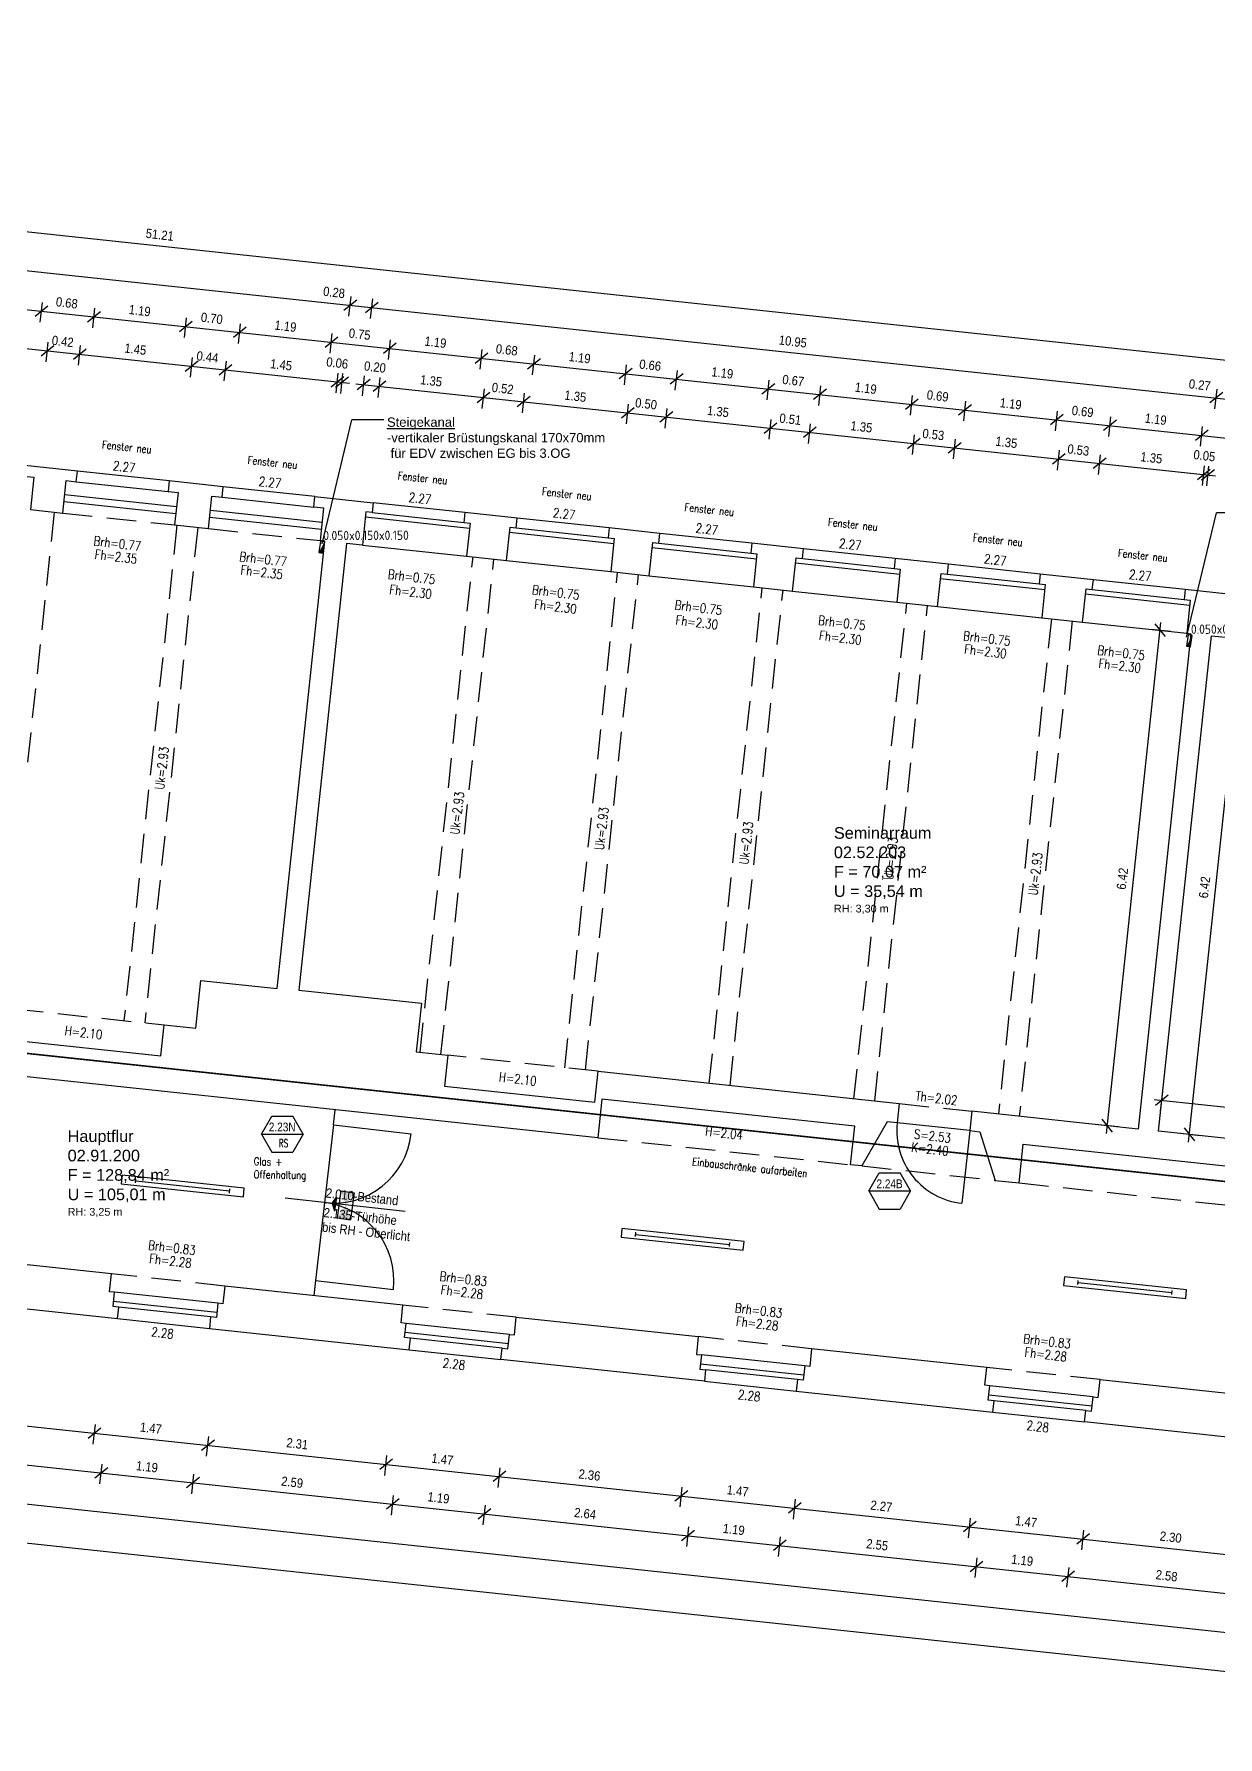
# Model space of a CAD drawing. Header units: metres. Extents: x 374 to 510, y -373 to -311.
# Drawn here: x 442.31 to 457.58, y -342.94 to -321 of the extents above; entities that cross this region are included whole.
import ezdxf
from ezdxf.enums import TextEntityAlignment as Align

# ---------------------------------------------------------------- set-up
doc = ezdxf.new("R2010")
doc.units = ezdxf.units.M
doc.header["$LTSCALE"] = 0.03
for name, pattern in [('AUSGEZOGEN', [0]), ('DOT', [0]), ('GESTRICHELT', [9, 6, -3]), ('STRICHLINIE', [19.05, 12.7, -6.35])]:
    doc.linetypes.add(name, pattern=pattern)
doc.layers.get('0').update_dxf_attribs({"linetype": 'CONTINUOUS'})
for name, color, linetype in [('A_ansicht', 9, 'CONTINUOUS'), ('A_bemaßung', 2, 'CONTINUOUS'), ('A_BRANDSCHUTZ', 10, 'CONTINUOUS'), ('A_Elektro', 1, 'CONTINUOUS'), ('A_fenster', 7, 'CONTINUOUS'), ('A_höhen', 3, 'CONTINUOUS'), ('A_NR_TÜR', 1, 'CONTINUOUS'), ('A_räume', 5, 'CONTINUOUS'), ('A_text', 5, 'CONTINUOUS'), ('A_Tuernummern', 1, 'CONTINUOUS'), ('A_TXT-TUER', 1, 'CONTINUOUS'), ('A_türen', 9, 'CONTINUOUS'), ('A_verdeckt', 8, 'STRICHLINIE'), ('A_wände', 4, 'CONTINUOUS'), ('E__DURCHBR', 2, 'CONTINUOUS'), ('E__LEUCHTEN', 6, 'AUSGEZOGEN'), ('E__VERSYS', 2, 'AUSGEZOGEN')]:
    doc.layers.add(name, color=color, linetype=linetype)
doc.styles.add('arial-n', font='ARIALN.TTF')
doc.styles.add('BOLDSIMP_FNT', font='TXT', dxfattribs={"height": 1})
doc.styles.add('ISO9', font='iso8.shx', dxfattribs={"height": 0.12})
doc.styles.add('NORM', font='simplex.shx', dxfattribs={"width": 0.7, "bigfont": 'bigfont.shx'})
doc.styles.add('PITSIMP8', font='PITSIMP8.SHX')
doc.styles.add('SIMPLEX', font='simplex.shx', dxfattribs={"width": 0.8, "height": 0.1})
doc.styles.get("Standard").update_dxf_attribs({"font": 'ARIAL.TTF', "height": 1})

# ---------------------------------------------------------------- blocks, each defined once
blk = doc.blocks.new('SLASH1')
at = {"layer": 'A_bemaßung', "color": 2, "linetype": 'Continuous'}
for p, q in [((0.07663, 0.07663), (-0.07319, -0.07319)), ((0, -0.14068), (0, 0.11466))]:
    blk.add_line(p, q, dxfattribs=at)
blk = doc.blocks.new('Tür-Nr')
at = {"layer": 'A_NR_TÜR'}
for p, q in [((-0.057, -108.865), (0.077, -108.632)), ((0.077, -108.632), (0.347, -108.632)), ((0.481, -108.865), (0.347, -108.632)), ((-0.057, -108.865), (0.481, -108.865)), ((-0.057, -108.865), (0.077, -109.098)), ((0.481, -108.865), (0.347, -109.098)), ((0.077, -109.098), (0.347, -109.098))]:
    blk.add_line(p, q, dxfattribs=at)
at = {"layer": 'A_TXT-TUER', "style": 'arial-n', "flags": 4}
blk.add_attdef('TÜR-NR.', text='', height=0.113, dxfattribs=at).set_placement((0.211, -108.772), align=Align.MIDDLE_CENTER)
at = {"layer": 'A_TXT-TUER', "style": 'NORM', "width": 0.7}
for tag, flags, p in [('BRANDSCHUTZ', 4, (0.229, -108.981)), ('DIN', 5, (0.214, -109.198)), ('ABMESSUNG', 5, (0.214, -109.333)), ('MATERIAL', 5, (0.214, -109.467)), ('WANDART', 5, (0.214, -109.601)), ('ZARGE', 5, (0.214, -109.736)), ('SCHLOSS', 5, (0.214, -109.87)), ('BESCHLÄGE', 5, (0.214, -110.005)), ('SONSTIGES', 5, (0.214, -110.139))]:
    blk.add_attdef(tag, text='', height=0.0784, dxfattribs=dict(at, flags=flags)).set_placement(p, align=Align.MIDDLE_CENTER)
blk = doc.blocks.new('Deckendurchbruch')
for p, q in [((1, 1), (0, 1)), ((0, 1), (0, 0)), ((0, 0), (1, 0)), ((1, 0), (1, 1))]:
    blk.add_line(p, q)
blk.add_solid([(0, 0), (1, 1), (0, 1)])
blk = doc.blocks.new('A$C323A5F6B')
at = {"layer": 'E__DURCHBR', "color": 2, "linetype": 'Continuous', "ltscale": 5}
ref = blk.add_blockref('Deckendurchbruch', (47.896, 20.427), dxfattribs=dict(at, xscale=0.05300000142002857, yscale=0.1499999999999773, zscale=1.1, rotation=171.2059939424837))
ref.add_attrib('EC_DIM', '0.050x0.150x0.150', (47.879, 20.447), dxfattribs={"color": 2, "linetype": 'Continuous', "height": 0.12, "rotation": 0.2029, "style": 'ISO9'})
ref = blk.add_blockref('Deckendurchbruch', (59.082, 19.219), dxfattribs=dict(at, xscale=0.05300000142002857, yscale=0.1499999999999773, zscale=1.1, rotation=171.2059939424837))
ref.add_attrib('EC_DIM', '0.050x0.150x0.150', (59.066, 19.239), dxfattribs={"color": 2, "linetype": 'Continuous', "height": 0.12, "rotation": 0.2029, "style": 'ISO9'})
blk = doc.blocks.new('A$C21574063')
at = {"layer": 'E__VERSYS', "color": 7, "linetype": 'Continuous', "ltscale": 5}
for p, q in [((47.862, 20.399), (48.248, 21.999)), ((48.659, 21.999), (48.248, 21.999)), ((59.01, 19.199), (59.397, 20.799)), ((59.807, 20.799), (59.397, 20.799))]:
    blk.add_line(p, q, dxfattribs=at)
at = {"layer": 'E__VERSYS', "color": 7, "insert": (48.7, 21.506), "char_height": 0.12, "attachment_point": 7}
blk.add_mtext('{\\LSteigekanal\\P}-vertikaler Brüstungskanal 170x70mm \\P für EDV zwischen EG bis 3.OG', dxfattribs=at)
blk = doc.blocks.new('A$C56D64A2A')
at = {"layer": 'E__VERSYS', "color": 3, "linetype": 'GESTRICHELT', "ltscale": 5, "const_width": 0.02}
blk.add_lwpolyline([(20.731, 16.326), (65.675, 11.523)], dxfattribs=at)
blk = doc.blocks.new('2DEL_458')
for p, q in [((-0.384, -0.236), (-0.384, 0.236)), ((0.384, -0.236), (0.384, 0.236)), ((-0.384, 0), (0.384, 0))]:
    blk.add_line(p, q)
blk.add_lwpolyline([(-0.5, -0.5), (0.5, -0.5), (0.5, 0.5), (-0.5, 0.5)], close=True)
at = {"style": 'PITSIMP8', "flags": 9}
for tag, p in [('RAUM/GRUPPE', (-0.03, 0.159)), ('BEZEICHNUNG', (-0.03, 0.179)), ('POS.NR.G-LV', (-0.03, 0.139)), ('VOLUMENSTROM', (-0.03, 0.039)), ('DRUCK/-STUFE', (-0.03, 0.019)), ('ANSCHLUSS', (-0.03, -0.001)), ('KENNUNG', (-0.03, 0.079)), ('LEISTUNG', (-0.03, 0.059)), ('FABRIKAT', (-0.03, 0.119)), ('TYP', (-0.03, 0.099)), ('SPANNUNG/FREQUENZ', (-0.03, -0.121)), ('TEMPERATUR', (-0.03, -0.061)), ('SCHUTZART', (-0.03, -0.101)), ('DREHZAHL', (-0.03, -0.081)), ('GROESSE', (-0.03, -0.021)), ('GEWICHT', (-0.03, -0.141)), ('DN', (-0.03, -0.041)), ('FREI', (-0.03, -0.161)), ('FREI', (-0.03, -0.181)), ('FREI', (-0.03, -0.201))]:
    blk.add_attdef(tag, text='', height=0.01, dxfattribs=at).set_placement(p, align=Align.MIDDLE)
blk = doc.blocks.new('PU1')
at = {"color": 3}
for p, q in [((-119, -55), (-119, 70)), ((-119, 70), (131, 70)), ((131, -55), (131, 70)), ((-119, -55), (131, -55)), ((-56, -87), (69, -87)), ((6, -118), (-56, -87)), ((6, -118), (69, -87))]:
    blk.add_line(p, q, dxfattribs=at)
for points in [[(-119, 70), (-119, -55), (131, -55), (131, 70)], [(69, -87), (-56, -87), (6, -118)]]:
    blk.add_solid(points, dxfattribs=at)

msp = doc.modelspace()

# ---------------------------------------------------------------- linework, layer by layer
at = {"layer": 'A_ansicht', "color": 9, "linetype": 'Continuous'}
for p, q in [((444.05558, -326.75675), (442.87239, -326.63039)), ((445.93477, -326.95744), (444.75157, -326.83109)), ((442.69993, -327.02075), (444.14163, -327.17481)), ((447.86871, -327.16399), (446.68549, -327.03762)), ((444.5791, -327.22156), (446.02082, -327.37563)), ((449.72801, -327.36259), (448.54484, -327.23622)), ((446.54682, -327.58268), (447.88907, -327.72614)), ((451.56746, -327.55903), (450.38426, -327.43268)), ((448.40613, -327.78141), (449.74839, -327.92483)), ((453.41682, -327.75657), (452.23363, -327.6302)), ((455.28608, -327.95619), (454.10287, -327.82984)), ((450.24551, -327.97798), (451.5878, -328.12143)), ((457.15535, -328.15583), (455.97214, -328.02948)), ((452.09487, -328.17561), (453.43717, -328.31907)), ((453.96413, -328.37538), (455.30641, -328.51882)), ((455.83337, -328.57516), (457.17564, -328.71859)), ((444.68454, -337.35289), (443.3522, -337.21052)), ((443.39129, -337.55062), (444.57449, -337.67701)), ((448.44292, -337.75455), (447.11057, -337.61215)), ((447.14968, -337.95204), (448.33286, -338.07841)), ((452.25015, -338.16142), (450.91782, -338.01903)), ((450.95694, -338.35867), (452.14015, -338.48505)), ((455.96898, -338.55886), (454.63666, -338.41647)), ((454.6758, -338.75585), (455.85901, -338.88223))]:
    msp.add_line(p, q, dxfattribs=at)
at = {"layer": 'A_bemaßung', "linetype": 'Continuous'}
for p, q in [((418.38188, -320.99748), (469.50091, -326.46053)), ((418.34894, -321.49681), (468.74074, -326.88214)), ((418.27561, -321.99183), (469.39466, -327.45486)), ((435.29615, -324.31364), (446.38234, -325.4984)), ((446.46194, -325.50692), (457.54812, -326.69169)), ((456.13974, -335.16501), (456.84321, -328.5825)), ((457.19874, -335.27817), (457.90252, -328.69264)), ((456.7547, -334.72787), (467.41765, -335.8674)), ((417.85116, -336.33139), (465.81174, -341.4569)), ((418.17204, -336.86852), (465.69501, -341.94727)), ((417.7449, -337.32572), (465.70547, -342.45124)), ((417.11072, -337.7608), (465.58874, -342.94162))]:
    msp.add_line(p, q, dxfattribs=at)
at = {"layer": 'A_bemaßung'}
msp.add_line((445.55031, -335.99427), (447.09998, -336.16689), dxfattribs=at)
at = {"layer": 'A_fenster', "linetype": 'Continuous'}
for p, q in [((442.70951, -326.93124), (444.15121, -327.08532)), ((444.58868, -327.13206), (446.03038, -327.28613)), ((444.67178, -337.47221), (443.33944, -337.32982)), ((444.59031, -337.52888), (443.40713, -337.40241)), ((448.43017, -337.87387), (447.09783, -337.73149)), ((448.34866, -337.9305), (447.1655, -337.80408)), ((452.23741, -338.28072), (450.90507, -338.13832)), ((452.15593, -338.33738), (450.97272, -338.21095)), ((455.95622, -338.67817), (454.62391, -338.53578)), ((455.87475, -338.73483), (454.69156, -338.60839))]:
    msp.add_line(p, q, dxfattribs=at)
at = {"layer": 'A_fenster', "color": 10, "linetype": 'Continuous'}
for p, q in [((442.85789, -326.76608), (444.04107, -326.89251)), ((444.73708, -326.96691), (445.92026, -327.09335)), ((446.67206, -327.16364), (447.85525, -327.29009)), ((446.58559, -327.21977), (447.92789, -327.36322)), ((448.53134, -327.36234), (449.71454, -327.48878)), ((448.4449, -327.41847), (449.78717, -327.56192)), ((450.28432, -327.61505), (451.6266, -327.75849)), ((450.37075, -327.55892), (451.55397, -327.68536)), ((452.13366, -327.81269), (453.47595, -327.95612)), ((452.22009, -327.75654), (453.40331, -327.88298)), ((454.0029, -328.01244), (455.34516, -328.1559)), ((454.08936, -327.95633), (455.27256, -328.08277)), ((455.87216, -328.21223), (457.21442, -328.35564)), ((455.9586, -328.15609), (457.1418, -328.28252))]:
    msp.add_line(p, q, dxfattribs=at)
at = {"layer": 'A_türen', "color": 10}
for p, q in [((446.17367, -335.0532), (446.19439, -334.85932)), ((446.17367, -335.0532), (445.94416, -337.06012)), ((446.17367, -335.0532), (447.17713, -335.16795)), ((445.94416, -337.06012), (445.922, -337.25385)), ((445.94416, -337.06012), (446.94762, -337.17487))]:
    msp.add_line(p, q, dxfattribs=at)
at = {"layer": 'A_türen', "linetype": 'Continuous'}
for p, q in [((454.37783, -335.12834), (453.4432, -335.02839)), ((454.3776, -335.13038), (454.27765, -336.06501))]:
    msp.add_line(p, q, dxfattribs=at)
msp.add_arc((454.3776, -335.13038), 0.93994, 173.896559, 263.897698, dxfattribs=at)
at = {"layer": 'A_türen', "color": 10}
for centre, start, end in [((446.17367, -335.0532), 263.476079, 353.476079), ((445.94416, -337.06012), 353.476079, 83.476079)]:
    msp.add_arc(centre, 1.01, start, end, dxfattribs=at)
at = {"layer": 'A_verdeckt', "linetype": 'STRICHLINIE'}
for p, q in [((442.57461, -327.15819), (441.8924, -333.54186)), ((442.68398, -327.16989), (444.12569, -327.32397)), ((444.15551, -327.32715), (443.47331, -333.7108)), ((444.42398, -327.35581), (443.74176, -333.73949)), ((444.56317, -327.3707), (446.00488, -327.52478)), ((447.29139, -334.11882), (447.9736, -327.73518)), ((447.55984, -334.14749), (448.24204, -327.76387)), ((449.15564, -334.31802), (449.83787, -327.9344)), ((449.4241, -334.34673), (450.10633, -327.96311)), ((451.01992, -334.51727), (451.70213, -328.13366)), ((451.28839, -334.54597), (451.97061, -328.16234)), ((452.88421, -334.71652), (453.5664, -328.33288)), ((453.15266, -334.74522), (453.83488, -328.36157)), ((455.43069, -328.53211), (454.74845, -334.91575)), ((455.69914, -328.56079), (455.01694, -334.94444)), ((442.05135, -333.55883), (443.99031, -333.76605)), ((449.58814, -334.36426), (447.64931, -334.15705)), ((453.46985, -334.77912), (454.40449, -334.879)), ((449.58126, -335.21911), (452.84249, -335.56763)), ((452.98665, -335.58302), (454.70674, -335.76686)), ((455.01482, -335.80184), (461.86539, -336.53396)), ((444.7736, -337.13111), (443.31201, -336.97491)), ((448.53198, -337.53276), (447.07041, -337.37658)), ((452.33923, -337.93965), (450.87764, -337.78343)), ((456.05805, -338.33707), (454.59647, -338.18087))]:
    msp.add_line(p, q, dxfattribs=at)
at = {"layer": 'A_wände', "linetype": 'Continuous'}
for points in [[(442.18178, -326.69382), (442.31103, -326.70762), (442.26639, -327.12526), (442.684, -327.16987), (442.72864, -326.75225), (442.85789, -326.76608), (442.87239, -326.63039), (442.19628, -326.55817), (442.18178, -326.69382)], [(442.00889, -333.95654), (443.94782, -334.16377), (443.99031, -333.76605), (444.39798, -333.80962), (444.46387, -333.19318), (445.4482, -333.29837), (446.06452, -327.53116), (446.00488, -327.52478), (446.04953, -327.10716), (445.92026, -327.09335), (445.93477, -326.95744), (446.68549, -327.03762), (446.67206, -327.16364), (446.59251, -327.15514)], [(444.12569, -327.32397), (444.56317, -327.3707), (444.60779, -326.95309), (444.73708, -326.96691), (444.75157, -326.83109), (444.05558, -326.75675), (444.04107, -326.89251), (444.17032, -326.90634), (444.12569, -327.32397)], [(446.59251, -327.15514), (446.54682, -327.58268), (446.34298, -327.56091), (445.72772, -333.31815), (447.30858, -333.4871), (447.24166, -334.1135), (447.64931, -334.15705), (447.60683, -334.55479), (449.54567, -334.76199), (449.58814, -334.36426), (453.46985, -334.77912), (453.4432, -335.02839), (453.31395, -335.01456), (452.98665, -335.58302), (452.84249, -335.56763), (452.89563, -335.07069), (449.63442, -334.72198), (449.58116, -335.21998), (441.6577, -334.37319)], [(447.9348, -327.29858), (447.88907, -327.72614), (448.40613, -327.78141), (448.4518, -327.35385), (448.53134, -327.36234), (448.54484, -327.23622), (447.86871, -327.16399), (447.85525, -327.29009), (447.9348, -327.29858)], [(450.29123, -327.55041), (450.37075, -327.55892), (450.38426, -327.43268), (449.72801, -327.36259), (449.71454, -327.48878), (449.79407, -327.49729), (449.74839, -327.92483), (450.24551, -327.97798), (450.29123, -327.55041)], [(451.63349, -327.69386), (451.5878, -328.12143), (452.09487, -328.17561), (452.14058, -327.74804), (452.22009, -327.75654), (452.23363, -327.6302), (451.56746, -327.55903), (451.55397, -327.68536), (451.63349, -327.69386)], [(453.40331, -327.88298), (453.48283, -327.89149), (453.43717, -328.31907), (453.96413, -328.37538), (454.00981, -327.94782), (454.08936, -327.95633), (454.10287, -327.82984), (453.41682, -327.75657), (453.40331, -327.88298)], [(455.27256, -328.08277), (455.35209, -328.09128), (455.30641, -328.51882), (455.83337, -328.57516), (455.87907, -328.14758), (455.9586, -328.15609), (455.97214, -328.02948), (455.28608, -327.95619), (455.27256, -328.08277)], [(457.1418, -328.28252), (457.22133, -328.29104), (457.17564, -328.71859), (457.23033, -328.72444), (456.5481, -335.10809), (454.40449, -334.879), (454.37783, -335.12834), (454.50707, -335.14215), (454.70741, -335.76899), (455.01482, -335.80184), (455.06797, -335.30466), (461.91853, -336.0368)], [(457.90622, -328.23605), (457.15535, -328.15583), (457.1418, -328.28252)], [(462.7077, -335.76633), (456.81163, -335.13623), (457.49386, -328.75259), (457.71805, -328.77351)], [(443.33256, -337.39444), (443.3522, -337.21052), (443.28759, -337.2036), (443.31201, -336.97491), (441.055, -336.73373), (441.03056, -336.96242), (440.96593, -336.95547), (440.94629, -337.13943), (440.8717, -337.13147), (440.85585, -337.27984), (443.39129, -337.55062), (443.40713, -337.40241), (443.33256, -337.39444)], [(447.07041, -337.37658), (444.7736, -337.13111), (444.74916, -337.3598), (444.68454, -337.35289), (444.6649, -337.53682), (444.59031, -337.52888), (444.57449, -337.67701), (447.14968, -337.95204), (447.1655, -337.80408), (447.09092, -337.7961), (447.11057, -337.61215), (447.04595, -337.60526), (447.07041, -337.37658)], [(448.42324, -337.93849), (448.44292, -337.75455), (448.50754, -337.76145), (448.53198, -337.53276), (450.87764, -337.78343), (450.85319, -338.01215), (450.91782, -338.01903), (450.89817, -338.20298), (450.97272, -338.21095), (450.95694, -338.35867), (448.33286, -338.07841), (448.34866, -337.9305), (448.42324, -337.93849)], [(454.57202, -338.40956), (454.59647, -338.18087), (452.33923, -337.93965), (452.31479, -338.16833), (452.25015, -338.16142), (452.23049, -338.34534), (452.15593, -338.33738), (452.14015, -338.48505), (454.6758, -338.75585), (454.69156, -338.60839), (454.61699, -338.6004), (454.63666, -338.41647), (454.57202, -338.40956)], [(458.38034, -338.81654), (458.36067, -339.00051), (458.43526, -339.00847), (458.41952, -339.1557), (455.85901, -338.88221), (455.87475, -338.73483), (455.94933, -338.74281), (455.96898, -338.55886), (456.0336, -338.56575), (456.05804, -338.33706), (458.34013, -338.58094), (458.3157, -338.80964), (458.38034, -338.81654)]]:
    msp.add_lwpolyline(points, dxfattribs=at)

# ---------------------------------------------------------------- block references
at = {"layer": 'A_bemaßung', "color": 7}
for p, rotation in [((442.40864, -324.57089), 353.8999999999999), ((443.08476, -324.64316), 353.8999999999999), ((446.38917, -324.49345), 353.8999999999999), ((446.66764, -324.52321), 353.8999999999999), ((444.26795, -324.76961), 353.8999999999999), ((444.96395, -324.84398), 353.8999999999999), ((442.48477, -325.08188), 353.8999999999999), ((446.14714, -324.97042), 353.8999999999999), ((446.89786, -325.05066), 353.8999999999999), ((442.90238, -325.1265), 353.8999999999999), ((444.34408, -325.28059), 353.8999999999999), ((444.78156, -325.32733), 353.8999999999999), ((448.08106, -325.1771), 353.8999999999999), ((448.75718, -325.24938), 353.8999999999999), ((446.22328, -325.48142), 353.8999999999999), ((446.2829, -325.48778), 353.8999999999999), ((446.56135, -325.51755), 353.8999999999999), ((446.76518, -325.53933), 353.8999999999999), ((449.94035, -325.37581), 353.8999999999999), ((450.59659, -325.44594), 353.8999999999999), ((448.10745, -325.68279), 353.8999999999999), ((448.6245, -325.73802), 353.8999999999999), ((451.77978, -325.57238), 353.8999999999999), ((452.44593, -325.64358), 353.8999999999999), ((453.62911, -325.77003), 353.8999999999999), ((457.55496, -325.68672), 353.8999999999999), ((449.96677, -325.88148), 353.8999999999999), ((450.46388, -325.93462), 353.8999999999999), ((454.31515, -325.84333), 353.8999999999999), ((455.49837, -325.96978), 353.8999999999999), ((451.80618, -326.07805), 353.8999999999999), ((452.31324, -326.13226), 353.8999999999999), ((456.18442, -326.04311), 353.8999999999999), ((457.36761, -326.16955), 353.8999999999999), ((453.65555, -326.2757), 353.8999999999999), ((454.1825, -326.332), 353.8999999999999), ((455.52478, -326.47546), 353.8999999999999), ((456.05174, -326.53177), 353.8999999999999), ((457.39402, -326.67522), 353.8999999999999), ((457.4487, -326.68107), 353.8999999999999), ((456.83259, -328.68194), 83.9), ((456.85412, -334.73848), 353.8999999999999), ((456.15038, -335.06558), 83.9), ((457.20936, -335.17873), 83.9), ((443.09251, -339.0289), 353.8999999999999), ((444.5541, -339.18511), 353.8999999999999), ((443.17858, -339.54096), 353.8999999999999), ((446.85088, -339.43057), 353.8999999999999), ((448.31247, -339.58677), 353.8999999999999), ((444.36178, -339.6674), 353.8999999999999), ((446.93695, -339.94262), 353.8999999999999), ((450.65813, -339.83746), 353.8999999999999), ((452.11971, -339.99363), 353.8999999999999), ((448.12013, -340.06905), 353.8999999999999), ((454.37695, -340.23488), 353.8999999999999), ((450.74418, -340.3495), 353.8999999999999), ((455.83853, -340.39106), 353.8999999999999), ((451.92739, -340.47594), 353.8999999999999), ((454.46302, -340.7469), 353.8999999999999), ((455.6462, -340.87336), 353.8999999999999)]:
    msp.add_blockref('SLASH1', p, dxfattribs=dict(at, rotation=rotation))
at = {"layer": 'A_Elektro'}
for name in ['A$C21574063', 'A$C323A5F6B', 'A$C56D64A2A']:
    msp.add_blockref(name, (398.16436, -347.96634), dxfattribs=at)
at = {"layer": 'A_Tuernummern'}
ref = msp.add_blockref('Tür-Nr', (445.30164, -226.30917), dxfattribs=at)
ref.add_attrib('TÜR-NR.', '2.23N', dxfattribs={"layer": 'A_TXT-TUER', "height": 0.112896, "style": 'arial-n'}).set_placement((445.513, -335.08151), align=Align.MIDDLE_CENTER)
ref.add_attrib('BRANDSCHUTZ', 'RS', dxfattribs={"layer": 'A_TXT-TUER', "height": 0.1, "style": 'NORM', "width": 0.7}).set_placement((445.53031, -335.2901), align=Align.MIDDLE_CENTER)
ref = msp.add_blockref('Tür-Nr', (453.13317, -227.04112), dxfattribs=at)
ref.add_attrib('TÜR-NR.', '2.24B', dxfattribs={"layer": 'A_TXT-TUER', "height": 0.112896, "style": 'arial-n'}).set_placement((453.34453, -335.81346), align=Align.MIDDLE_CENTER)
at = {"layer": 'E__LEUCHTEN', "color": 7, "linetype": 'Continuous', "ltscale": 5, "xscale": 1.584999999999998, "yscale": 0.1120000000000232, "zscale": 1.585, "rotation": 353.8999905678044}
for p in [(444.23023, -335.84164), (450.67611, -336.52968), (456.38019, -337.15078)]:
    msp.add_blockref('2DEL_458', p, dxfattribs=at)
at = {"layer": 'E__LEUCHTEN', "xscale": 0.001400528304440844, "yscale": 0.001400528303747706, "zscale": 0.001400528304, "rotation": 262.2233687730078}
msp.add_blockref('PU1', (446.32309, -336.08073), dxfattribs=at)

# ---------------------------------------------------------------- texts
at = {"layer": 'A_bemaßung', "color": 7, "linetype": 'Continuous', "style": 'BOLDSIMP_FNT', "width": 0.9}
for s, rotation, p in [('51.21', 353.3, (443.74472, -323.6577)), ('0.28', 353.3, (446.03118, -324.4049)), ('0.68', 353.3, (442.58582, -324.53955)), ('1.19', 353.3, (443.52571, -324.64)), ('0.70', 353.3, (444.45505, -324.73932)), ('1.19', 353.3, (445.40489, -324.84081)), ('0.42', 353.3, (442.53269, -325.03671)), ('1.45', 353.3, (443.47, -325.13688)), ('0.75', 353.3, (446.36161, -324.94308)), ('1.19', 353.3, (447.3388, -325.0475)), ('0.68', 353.3, (448.25822, -325.14576)), ('10.95', 353.3, (451.90694, -325.03285)), ('0.44', 353.3, (444.39937, -325.23622)), ('1.45', 353.3, (445.34918, -325.33772)), ('0.06', 353.3, (446.07228, -325.31443)), ('1.19', 353.3, (449.19811, -325.2462)), ('0.66', 353.3, (450.10758, -325.3434)), ('0.20', 353.3, (446.55885, -325.36642)), ('1.35', 353.3, (447.28311, -325.54439)), ('1.19', 353.3, (451.03752, -325.44278)), ('0.67', 353.3, (451.95197, -325.54049)), ('0.52', 353.3, (448.2051, -325.64292)), ('1.35', 353.3, (449.14242, -325.7431)), ('1.19', 353.3, (452.88686, -325.64042)), ('0.69', 353.3, (453.81381, -325.73948)), ('0.27', 353.3, (457.19294, -325.59776)), ('0.50', 353.3, (450.05443, -325.84056)), ('1.35', 353.3, (450.98181, -325.93967)), ('1.19', 353.3, (454.75611, -325.84018)), ('0.69', 353.3, (455.68306, -325.93925)), ('0.51', 353.3, (451.91416, -326.03931)), ('1.35', 353.3, (452.83118, -326.13731)), ('0.53', 353.3, (453.75814, -326.23638)), ('1.19', 353.3, (456.62535, -326.03995)), ('1.35', 353.3, (454.70042, -326.33708)), ('0.53', 353.3, (455.62737, -326.43614)), ('1.35', 353.3, (456.56967, -326.53685)), ('0.05', 353.3, (457.2526, -326.50926)), ('6.42', 83.3, (456.42428, -332.03208)), ('6.42', 83.3, (457.48343, -332.14373)), ('1.47', 353.3, (443.67007, -339.04035)), ('2.31', 353.3, (445.55696, -339.242)), ('1.19', 353.3, (443.61952, -339.5378)), ('1.47', 353.3, (447.42846, -339.442)), ('2.59', 353.3, (445.49104, -339.73781)), ('2.36', 353.3, (449.32442, -339.64462)), ('1.19', 353.3, (447.37788, -339.93946)), ('1.47', 353.3, (451.23569, -339.84888)), ('2.27', 353.3, (453.08745, -340.04679)), ('2.64', 353.3, (449.26871, -340.14151)), ('1.47', 353.3, (454.95454, -340.24631)), ('1.19', 353.3, (451.18512, -340.34634)), ('2.30', 353.3, (456.81871, -340.44553)), ('2.55', 353.3, (453.03433, -340.54395)), ('1.19', 353.3, (454.90395, -340.74375)), ('2.58', 353.3, (456.76558, -340.94271))]:
    msp.add_text(s, height=0.12, rotation=rotation, dxfattribs=at).set_placement(p, align=Align.BOTTOM_LEFT)
at = {"layer": 'A_bemaßung', "color": 7, "linetype": 'DOT', "style": 'BOLDSIMP_FNT', "width": 0.9}
for s, p in [('2.010-Bestand', (446.06648, -336.02447)), ('2.135-Türhöhe', (446.03834, -336.27709)), ('bis RH - Oberlicht', (446.01859, -336.46468))]:
    msp.add_text(s, height=0.12, rotation=353.643986, dxfattribs=at).set_placement(p, align=Align.BOTTOM_LEFT)
at = {"layer": 'A_BRANDSCHUTZ', "linetype": 'Continuous', "insert": (445.14853, -335.47463), "char_height": 0.1, "width": 1, "attachment_point": 1, "rotation": 359, "style": 'SIMPLEX'}
msp.add_mtext('Glas + Offenhaltung', dxfattribs=at)
at = {"layer": 'A_höhen', "linetype": 'Continuous', "style": 'SIMPLEX', "width": 0.8}
for s, rotation, p in [('2.27', 353.3, (443.47674, -326.57424)), ('2.27', 353.3, (445.35593, -326.77494)), ('2.27', 353.3, (447.28986, -326.98148)), ('2.27', 353.3, (449.14918, -327.18007)), ('2.27', 353.3, (450.98862, -327.37653)), ('Brh=0.77', 353.3, (443.38824, -327.56217)), ('2.27', 353.3, (452.83798, -327.57405)), ('Fh=2.35', 353.3, (443.37018, -327.73121)), ('Brh=0.77', 353.3, (445.26744, -327.76287)), ('Fh=2.35', 353.3, (445.24938, -327.93193)), ('2.27', 353.3, (454.70723, -327.77368)), ('Brh=0.75', 353.3, (447.18183, -327.99245)), ('2.27', 353.3, (456.5765, -327.97334)), ('Fh=2.30', 353.3, (447.16944, -328.18408)), ('Brh=0.75', 353.3, (449.04113, -328.19118)), ('Fh=2.30', 353.3, (449.03758, -328.37559)), ('Brh=0.75', 353.3, (450.88054, -328.38776)), ('Fh=2.30', 353.3, (450.86013, -328.57847)), ('Brh=0.75', 353.3, (452.7299, -328.58539)), ('Fh=2.30', 353.3, (452.70949, -328.7761)), ('Brh=0.75', 353.3, (454.59912, -328.78515)), ('Fh=2.30', 353.3, (454.58132, -328.9519)), ('Brh=0.75', 353.3, (456.3303, -328.97016)), ('Fh=2.30', 353.3, (456.3125, -329.13689)), ('Uk=2.93', 83.3, (443.96102, -330.45665)), ('Uk=2.93', 83.3, (447.76702, -331.03624)), ('Uk=2.93', 83.3, (449.63126, -331.23548)), ('Uk=2.93', 83.3, (451.49554, -331.4216)), ('Uk=2.93', 83.3, (453.35981, -331.62086)), ('Uk=2.93', 83.3, (455.2241, -331.82007)), ('H=2.10', 353.3, (442.95259, -333.86466)), ('H=2.10', 353.3, (448.55055, -334.46289)), ('Th=2.02', 353.3, (453.94993, -334.70973)), ('H=2.04', 353.3, (451.21191, -335.15954)), ('K=2.40', 353.3, (453.86545, -335.36668)), ('S=2.53', 353.3, (453.89774, -335.19769)), ('Brh=0.83', 353.3, (444.09123, -336.63674)), ('Fh=2.28', 353.3, (444.07319, -336.80576)), ('Brh=0.83', 353.3, (447.84962, -337.0384)), ('Fh=2.28', 353.3, (447.83157, -337.20742)), ('Brh=0.83', 353.3, (451.65686, -337.44525)), ('2.28', 353.3, (443.96998, -337.73459)), ('Fh=2.28', 353.3, (451.63881, -337.61431)), ('Brh=0.83', 353.3, (455.37568, -337.84269)), ('Fh=2.28', 353.3, (455.35764, -338.01174)), ('2.28', 353.3, (447.72835, -338.13625)), ('2.28', 353.3, (451.53559, -338.54313)), ('2.28', 353.3, (455.25443, -338.94056))]:
    msp.add_text(s, height=0.12, rotation=rotation, dxfattribs=at).set_placement(p, align=Align.MIDDLE_CENTER)
at = {"layer": 'A_räume', "linetype": 'Continuous', "char_height": 0.15, "width": 6.6459, "attachment_point": 1}
for s, insert in [('Seminarraum\\P02.52.203\\PF = 70,07 m²\\PU = 35,54 m\\P\\H0.1;RH: 3,30 m', (452.62642, -331.21698)), ('Hauptflur\\P02.91.200\\PF = 128,84 m²\\PU = 105,01 m\\P\\H0.1;RH: 3,25 m', (442.74676, -335.12452))]:
    msp.add_mtext(s, dxfattribs=dict(at, insert=insert))
at = {"layer": 'A_text', "linetype": 'Continuous', "char_height": 0.1, "attachment_point": 1, "rotation": 354, "style": 'SIMPLEX'}
for s, insert, width in [('{\\Fsimplex.shx;Fenster neu}', (443.19632, -326.23588), 1), ('{\\Fsimplex.shx;Fenster neu}', (445.07564, -326.43532), 1), ('{\\Fsimplex.shx;Fenster neu}', (447.0102, -326.63587), 1), ('{\\Fsimplex.shx;Fenster neu}', (448.86891, -326.84045), 1), ('{\\Fsimplex.shx;Fenster neu}', (450.70765, -327.04322), 1), ('{\\Fsimplex.shx;Fenster neu}', (452.5577, -327.23443), 1), ('{\\Fsimplex.shx;Fenster neu}', (454.42694, -327.43407), 1), ('{\\Fsimplex.shx;Fenster neu}', (456.29621, -327.63371), 1), ('Einbauschränke aufarbeiten', (450.80654, -335.47615), 1.9080632)]:
    msp.add_mtext(s, dxfattribs=dict(at, insert=insert, width=width))

doc.saveas('drawing.dxf')
